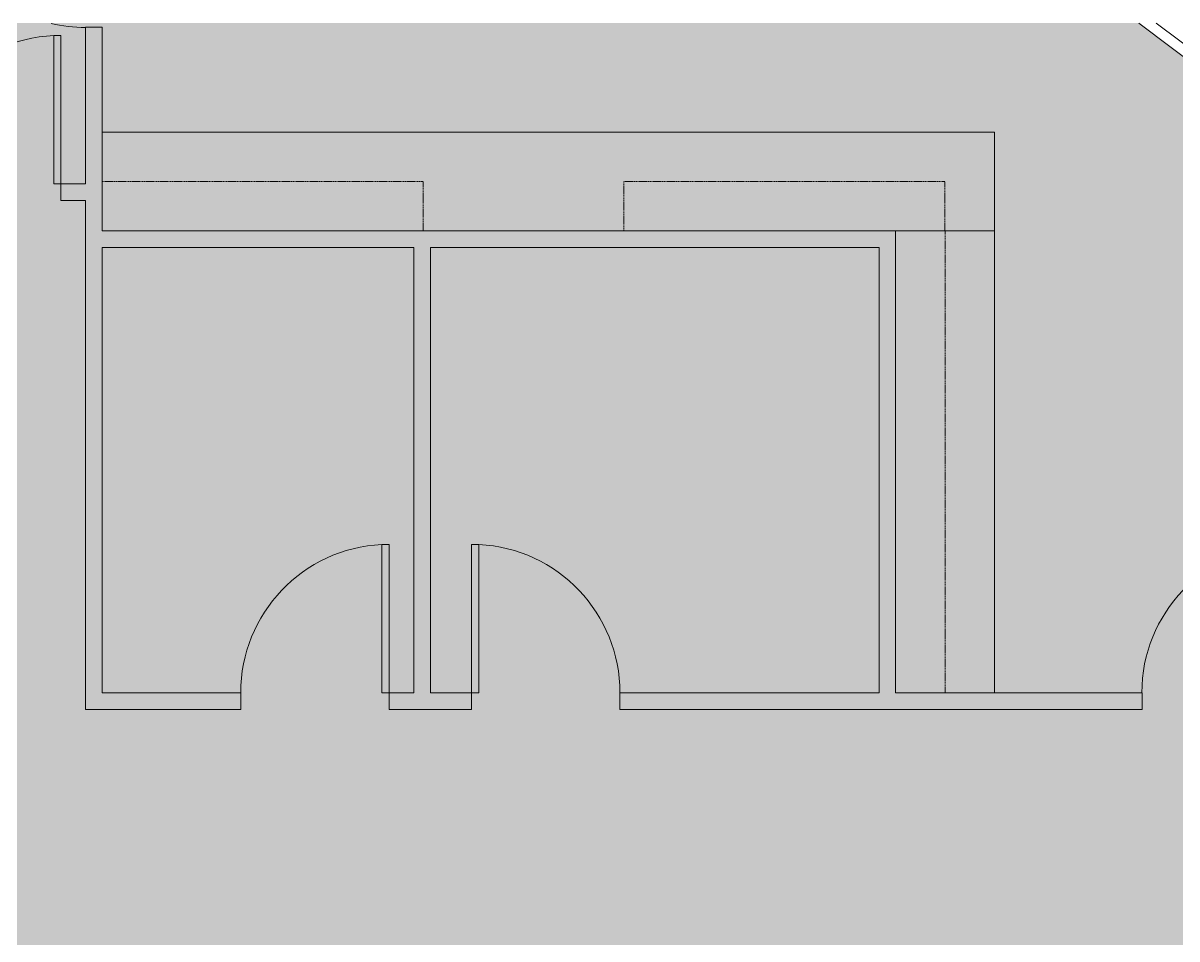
# Model space of a CAD drawing. Header units: inches. Extents: x 41 to 1584, y -595 to 378.
# Drawn here: x 1015.9 to 1296.2, y 150.7 to 373 of the extents above; entities that cross this region are included whole.
import ezdxf

# ---------------------------------------------------------------- set-up
doc = ezdxf.new("R2010")
doc.units = ezdxf.units.IN
doc.header["$MEASUREMENT"] = 0
doc.linetypes.add('Overhead', pattern=[0.15625, 0.09375, -0.0625])
for name, color, linetype, lineweight in [('A-DETL', 90, 'Continuous', 9), ('A-DETL-GENF', 92, 'Continuous', 9), ('A-DOOR', 31, 'Continuous', 13), ('A-WALL', 113, 'Continuous', 13), ('A-WALL-PATT', 111, 'Continuous', 13), ('new block- skin dc_dwg', 8, 'Continuous', 9), ('Q-CASE', 31, 'Continuous', 13)]:
    doc.layers.add(name, color=color, linetype=linetype, lineweight=lineweight)

# ---------------------------------------------------------------- blocks, each defined once
blk = doc.blocks.new('Single-Flush - 36_ x 84_-V1-New Construction - Partition Plan')
at = {"layer": 'A-DOOR', "lineweight": 9}
blk.add_arc((18, 2), 36.07, 166.5408, 180, dxfattribs=at)
blk = doc.blocks.new('Single-Flush - 36_ x 84_-1509972-New Construction - Partition Plan')
at = {"layer": 'A-DOOR', "color": 7, "lineweight": 20}
for p, q in [((16.25, -2), (16.25, -38.02)), ((18, -2), (16.25, -2)), ((18, -2), (18, -38.02)), ((18, -38.02), (16.25, -38.02))]:
    blk.add_line(p, q, dxfattribs=at)
at = {"layer": 'A-DOOR', "lineweight": 9}
blk.add_arc((18, -2), 36.07, 180, 267.2188, dxfattribs=at)
blk = doc.blocks.new('Single-Flush - 36_ x 84_-1510128-New Construction - Partition Plan')
at = {"layer": 'A-DOOR', "color": 7, "lineweight": 20}
for p, q in [((16.25, 2), (16.25, 38.02)), ((18, 38.02), (16.25, 38.02)), ((18, 2), (18, 38.02)), ((18, 2), (16.25, 2))]:
    blk.add_line(p, q, dxfattribs=at)
at = {"layer": 'A-DOOR', "lineweight": 9}
blk.add_arc((18, 2), 36.07, 92.7812, 180, dxfattribs=at)
blk = doc.blocks.new('Counter Top _No Backsplash_ - Standard Counter Top-1703440-New Construction - Partition Plan')
at = {"layer": 'Q-CASE'}
for p, q in [((64.87, 0), (-47.26, 0)), ((-47.26, -1.34), (-47.26, -12)), ((64.87, 0), (64.87, -11.97)), ((-47.26, -12), (-47.26, -24)), ((64.87, -12), (64.87, -24)), ((-47.26, -24), (64.87, -24))]:
    blk.add_line(p, q, dxfattribs=at)
blk = doc.blocks.new('Upper Cabinet - Standard Upper Cabinet-1776508-New Construction - Partition Plan')
at = {"layer": 'Q-CASE'}
blk.add_line((64.87, 0), (-47.26, 0), dxfattribs=at)
at = {"layer": 'Q-CASE', "linetype": 'Overhead', "lineweight": 9}
for p, q in [((-47.26, 0), (-47.26, -12)), ((64.87, -12), (64.87, 0)), ((-47.26, -12), (64.87, -12))]:
    blk.add_line(p, q, dxfattribs=at)
blk = doc.blocks.new('Upper Cabinet - Standard Upper Cabinet-1777185-New Construction - Partition Plan')
at = {"layer": 'Q-CASE'}
for p, q in [((-35.29, 0), (-47.26, 0)), ((30.74, 0), (-35.29, 0))]:
    blk.add_line(p, q, dxfattribs=at)
at = {"layer": 'Q-CASE', "linetype": 'Overhead', "lineweight": 9}
for p, q in [((-47.26, 0), (-47.26, -12)), ((30.74, -12), (30.74, 0)), ((-47.26, -12), (30.74, -12))]:
    blk.add_line(p, q, dxfattribs=at)
blk = doc.blocks.new('Counter Top _No Backsplash_ - Standard Counter Top-1703252-New Construction - Partition Plan')
at = {"layer": 'Q-CASE'}
for p, q in [((-35.24, 0), (-47.26, 0)), ((42.79, 0), (-35.21, 0)), ((91.51, 0), (42.79, 0)), ((169.51, 0), (91.51, 0)), ((-47.26, 0), (-47.26, -24)), ((169.51, -12), (169.51, -24)), ((-47.26, -24), (169.51, -24))]:
    blk.add_line(p, q, dxfattribs=at)
blk = doc.blocks.new('Upper Cabinet - Standard Upper Cabinet-1777391-New Construction - Partition Plan')
at = {"layer": 'Q-CASE'}
blk.add_line((30.74, 0), (-47.26, 0), dxfattribs=at)
at = {"layer": 'Q-CASE', "linetype": 'Overhead', "lineweight": 9}
for p, q in [((-47.26, 0), (-47.26, -12)), ((30.74, -12), (30.74, 0)), ((-47.26, -12), (30.74, -12))]:
    blk.add_line(p, q, dxfattribs=at)
blk = doc.blocks.new('Single-Flush - 36_ x 84_ PANELED-1861567-New Construction - Partition Plan')
at = {"layer": 'A-DOOR', "color": 7, "lineweight": 20}
for p, q in [((16.25, 2), (16.25, 38.02)), ((18, 38.02), (16.25, 38.02)), ((18, 2), (18, 38.02)), ((18, 2), (16.25, 2))]:
    blk.add_line(p, q, dxfattribs=at)
at = {"layer": 'A-DOOR', "lineweight": 9}
blk.add_arc((18, 2), 36.07, 92.7812, 180, dxfattribs=at)
blk = doc.blocks.new('new block- skin dc_dwg-1925045-New Construction - Partition Plan')
at = {"layer": 'A-WALL', "color": 250, "lineweight": 9}
blk.add_line((2521.89, 1722.8), (2570.9, 1686.04), dxfattribs=at)

msp = doc.modelspace()

# ---------------------------------------------------------------- hatches: boundary and pattern name
at = {"layer": 'A-DETL-GENF'}
h = msp.add_hatch(color=254, dxfattribs=at)
h.paths.add_polyline_path([(1391.56, 18.59), (1550.03, 18.59), (1546.24, 34.3), (1541.78, 50.51), (1537.22, 65.34), (1532, 80.64), (1526.31, 95.77), (1520.17, 110.72), (1513.56, 125.47), (1506.51, 140.02), (1499.01, 154.34), (1491.07, 168.42), (1482.71, 182.25), (1476.82, 191.35), (1462.37, 181.96), (1410.72, 181.96), (1410.72, 210.41), (1414.72, 210.41), (1414.72, 185.96), (1461.18, 185.96), (1474.65, 194.71), (1473.92, 195.82), (1464.72, 209.12), (1455.12, 222.12), (1445.13, 234.82), (1434.75, 247.21), (1423.99, 259.28), (1412.86, 271.01), (1401.39, 282.39), (1389.56, 293.41), (1377.41, 304.07), (1370.57, 309.7), (1367.63, 305.79), (1333.38, 305.79), (1333.38, 210.41), (1374.72, 210.41), (1374.72, 206.41), (1337.38, 206.41), (1337.38, 187.91), (1333.38, 187.91), (1333.38, 206.41), (1323.72, 206.41), (1323.72, 210.41), (1329.38, 210.41), (1329.38, 321.4), (1329.63, 321.22), (1339.06, 333.73), (1286.93, 373.01), (546.72, 373.01), (546.72, 333.98), (776.88, 333.98), (776.88, 329.98), (770.72, 329.98), (770.72, 210.41), (776.88, 210.41), (776.88, 206.41), (696.72, 206.41), (696.72, 210.41), (766.72, 210.41), (766.72, 329.98), (654.47, 329.98), (654.47, 292.38), (650.97, 292.38), (650.97, 329.98), (650.72, 329.98), (650.72, 210.41), (650.97, 210.41), (650.97, 256.38), (654.47, 256.38), (654.47, 210.41), (660.72, 210.41), (660.72, 206.41), (637.72, 206.41), (637.72, 210.41), (642.97, 210.41), (642.97, 256.38), (646.47, 256.38), (646.47, 210.41), (646.72, 210.41), (646.72, 329.98), (646.47, 329.98), (646.47, 292.38), (642.97, 292.38), (642.97, 329.98), (546.72, 329.98), (546.72, 183.41), (582.72, 183.41), (582.72, 210.41), (601.72, 210.41), (601.72, 206.41), (586.72, 206.41), (586.72, 145.96), (619.72, 145.96), (619.72, 141.96), (582.72, 141.96), (582.72, 168.96), (546.72, 168.96), (546.72, 22.57), (662.97, 22.57), (662.97, 64.42), (666.47, 64.42), (666.47, 22.57), (666.72, 22.57), (666.72, 141.96), (666.47, 141.96), (666.47, 100.11), (662.97, 100.11), (662.97, 141.96), (655.72, 141.96), (655.72, 145.96), (676.72, 145.96), (676.72, 141.96), (670.72, 141.96), (670.72, 22.57), (783.97, 22.57), (783.97, 64.11), (787.47, 64.11), (787.47, 22.57), (787.72, 22.57), (787.72, 99.65), (787.47, 99.84), (787.47, 98.7), (783.97, 98.7), (783.97, 102.47), (768.72, 113.96), (768.72, 141.96), (712.72, 141.96), (712.72, 145.96), (868.72, 145.96), (868.72, 141.96), (806.22, 141.96), (806.22, 120.9), (791.72, 101.64), (791.72, 22.57), (910.97, 22.57), (910.97, 64.11), (914.47, 64.11), (914.47, 22.57), (914.72, 22.57), (914.72, 141.96), (914.47, 141.96), (914.47, 98.11), (910.97, 98.11), (910.97, 141.96), (904.72, 141.96), (904.72, 145.96), (1132.65, 145.96), (1132.65, 141.96), (1042.72, 141.96), (1042.72, 22.57), (1174.9, 22.57), (1174.9, 64.11), (1178.4, 64.11), (1178.4, 22.57), (1178.65, 22.57), (1178.65, 141.96), (1178.4, 141.96), (1178.4, 97.22), (1174.9, 97.22), (1174.9, 141.96), (1168.65, 141.96), (1168.65, 145.96), (1232.72, 145.96), (1232.72, 141.96), (1214.72, 141.96), (1214.72, 125.28), (1202.65, 109.84), (1202.65, 22.57), (1274.72, 22.57), (1274.72, 141.96), (1268.72, 141.96), (1268.72, 145.96), (1284.72, 145.96), (1284.72, 141.96), (1278.72, 141.96), (1278.72, 22.57), (1390.92, 22.57), (1406.9, 27.46), (1406.9, 64.11), (1410.4, 64.11), (1410.4, 28.53), (1410.72, 28.63), (1410.72, 141.96), (1410.65, 141.96), (1410.65, 98.11), (1406.65, 98.11), (1406.65, 141.96), (1320.72, 141.96), (1320.72, 145.96), (1333.38, 145.96), (1333.38, 151.91), (1337.38, 151.91), (1337.38, 145.96), (1414.72, 145.96), (1414.72, 43.76), (1450.72, 43.76), (1450.72, 39.76), (1414.72, 39.76), (1414.72, 29.85), (1446.72, 39.63), (1446.72, 35.45), (1401.39, 21.59)], flags=0)
h.paths.add_polyline_path([(1185.76, 22.57), (1198.65, 22.57), (1198.65, 105.58), (1182.65, 105.58), (1182.65, 22.57)], flags=0)
h.paths.add_polyline_path([(788.51, 104.05), (802.22, 122.24), (802.22, 141.96), (772.72, 141.96), (772.72, 115.96), (787.72, 104.66)], flags=0)
h.paths.add_polyline_path([(1197.37, 109.58), (1210.72, 126.65), (1210.72, 141.96), (1182.65, 141.96), (1182.65, 109.58)], flags=0)
h.paths.add_polyline_path([(580.9, 172.96), (582.72, 172.96), (582.72, 179.41), (546.72, 179.41), (546.72, 172.96)], flags=0)
h.paths.add_polyline_path([(1182.65, 206.41), (1160.82, 206.41), (1160.82, 210.41), (1223.84, 210.41), (1223.84, 318.54), (1114.82, 318.54), (1114.82, 210.41), (1124.82, 210.41), (1124.82, 206.41), (1104.82, 206.41), (1104.82, 210.41), (1110.82, 210.41), (1110.82, 318.54), (1035.09, 318.54), (1035.09, 210.41), (1068.82, 210.41), (1068.82, 206.41), (1031.09, 206.41), (1031.09, 329.98), (1025.09, 329.98), (1025.09, 333.98), (1031.09, 333.98), (1031.09, 372.02), (1035.09, 372.02), (1035.09, 322.54), (1227.84, 322.54), (1227.84, 210.41), (1287.72, 210.41), (1287.72, 206.41), (1210.72, 206.41)], flags=0)
h.paths.add_polyline_path([(967.09, 206.41), (901.72, 206.41), (901.72, 210.41), (943.09, 210.41), (943.09, 299.45), (919.09, 299.45), (919.09, 329.98), (859.72, 329.98), (859.72, 210.41), (865.72, 210.41), (865.72, 206.41), (812.88, 206.41), (812.88, 210.41), (855.72, 210.41), (855.72, 329.98), (812.88, 329.98), (812.88, 333.98), (989.09, 333.98), (989.09, 329.98), (971.09, 329.98), (971.09, 284.45), (967.09, 284.45), (967.09, 299.45), (947.09, 299.45), (947.09, 210.41), (967.09, 210.41), (967.09, 224.45), (971.09, 224.45), (971.09, 206.41)], flags=0)
h.paths.add_polyline_path([(947.09, 303.45), (967.09, 303.45), (967.09, 329.98), (923.09, 329.98), (923.09, 303.45), (943.09, 303.45)], flags=0)
h.paths.add_polyline_path([(1352.15, 309.79), (1365.64, 309.79), (1367.48, 312.24), (1364.25, 314.87), (1358.84, 319.05), (1351.86, 309.79)], flags=0)
h.paths.add_polyline_path([(1335.24, 309.79), (1344.8, 309.79), (1333.38, 318.39), (1333.38, 309.79)], flags=0)
h.paths.add_polyline_path([(1348.52, 312), (1355.68, 321.5), (1351.44, 324.74), (1342.3, 331.38), (1335.24, 322), (1347.78, 312.55)], flags=0)
at = {"layer": 'A-WALL-PATT'}
for points in [[(1035.09, 206.41), (1035.09, 372.02), (1031.09, 372.02), (1031.09, 206.41)], [(1035.09, 318.54), (1227.84, 318.54), (1227.84, 322.54), (1035.09, 322.54)], [(1110.82, 210.41), (1114.82, 210.41), (1114.82, 318.54), (1110.82, 318.54)], [(1227.84, 210.41), (1227.84, 318.54), (1223.84, 318.54), (1223.84, 210.41)]]:
    msp.add_hatch(color=8, dxfattribs=at).paths.add_polyline_path(points, flags=0)
h = msp.add_hatch(color=8, dxfattribs=at)
h.paths.add_polyline_path([(1031.09, 329.98), (1031.09, 333.98), (1025.09, 333.98), (1025.09, 329.98), (1030.67, 329.98)], flags=0)
h.paths.add_polyline_path([(989.09, 329.98), (989.09, 333.98), (812.88, 333.98), (812.88, 329.98), (971.09, 329.98)], flags=0)
h.paths.add_polyline_path([(546.72, 329.98), (776.88, 329.98), (776.88, 333.98), (546.72, 333.98)], flags=0)
h = msp.add_hatch(color=8, dxfattribs=at)
h.paths.add_polyline_path([(1410.72, 206.41), (1414.72, 206.41), (1414.72, 210.41), (1410.72, 210.41)], flags=0)
h.paths.add_polyline_path([(1329.22, 206.41), (1374.72, 206.41), (1374.72, 210.41), (1323.72, 210.41), (1323.72, 206.41)], flags=0)
h.paths.add_polyline_path([(1239.84, 206.41), (1287.72, 206.41), (1287.72, 210.41), (1160.82, 210.41), (1160.82, 206.41), (1229.18, 206.41)], flags=0)
h.paths.add_polyline_path([(1111.65, 206.41), (1124.82, 206.41), (1124.82, 210.41), (1104.82, 210.41), (1104.82, 206.41), (1110.82, 206.41)], flags=0)
h.paths.add_polyline_path([(1038.72, 206.41), (1068.82, 206.41), (1068.82, 210.41), (1035.09, 210.41), (1035.09, 206.41)], flags=0)

# ---------------------------------------------------------------- linework, layer by layer
at = {"layer": 'A-DETL', "lineweight": 13}
msp.add_line((1339.06, 333.73), (1286.93, 373.01), dxfattribs=at)
at = {"layer": 'A-WALL', "color": 7, "lineweight": 20}
for p, q in [((1035.09, 372.02), (1031.09, 372.02)), ((1031.09, 372.02), (1031.09, 333.98)), ((1035.09, 322.54), (1035.09, 372.02)), ((1031.09, 333.98), (1025.09, 333.98)), ((1025.09, 333.98), (1025.09, 329.98)), ((1025.09, 329.98), (1031.09, 329.98)), ((1031.09, 329.98), (1031.09, 206.41)), ((1227.84, 322.54), (1035.09, 322.54)), ((1227.84, 210.41), (1227.84, 322.54)), ((1035.09, 318.54), (1110.82, 318.54)), ((1035.09, 210.41), (1035.09, 318.54)), ((1110.82, 318.54), (1110.82, 210.41)), ((1114.82, 318.54), (1223.84, 318.54)), ((1114.82, 210.41), (1114.82, 318.54)), ((1223.84, 318.54), (1223.84, 210.41)), ((1068.82, 210.41), (1035.09, 210.41)), ((1068.82, 206.41), (1068.82, 210.41)), ((1110.82, 210.41), (1104.82, 210.41)), ((1104.82, 210.41), (1104.82, 206.41)), ((1124.82, 210.41), (1114.82, 210.41)), ((1124.82, 206.41), (1124.82, 210.41)), ((1223.84, 210.41), (1160.82, 210.41)), ((1160.82, 210.41), (1160.82, 206.41)), ((1287.72, 210.41), (1227.84, 210.41)), ((1287.72, 206.41), (1287.72, 210.41)), ((1031.09, 206.41), (1068.82, 206.41)), ((1104.82, 206.41), (1124.82, 206.41)), ((1160.82, 206.41), (1287.72, 206.41))]:
    msp.add_line(p, q, dxfattribs=at)

# ---------------------------------------------------------------- block references
at = {"layer": 'A-DOOR'}
for name, p, rotation in [('Single-Flush - 36_ x 84_-V1-New Construction - Partition Plan', (1033.09, 390.02), 89.99999999999993), ('Single-Flush - 36_ x 84_-1509972-New Construction - Partition Plan', (1142.82, 208.41), 180)]:
    msp.add_blockref(name, p, dxfattribs=dict(at, rotation=rotation))
for name, p in [('Single-Flush - 36_ x 84_ PANELED-1861567-New Construction - Partition Plan', (1007.09, 331.98)), ('Single-Flush - 36_ x 84_-1510128-New Construction - Partition Plan', (1086.82, 208.41)), ('Single-Flush - 36_ x 84_-1510128-New Construction - Partition Plan', (1305.72, 208.41))]:
    msp.add_blockref(name, p, dxfattribs=at)
at = {"layer": 'new block- skin dc_dwg', "color": 250}
msp.add_blockref('new block- skin dc_dwg-1925045-New Construction - Partition Plan', (-1230.78, -1349.79), dxfattribs=at)
at = {"layer": 'Q-CASE'}
for name, p, rotation in [('Counter Top _No Backsplash_ - Standard Counter Top-1703252-New Construction - Partition Plan', (1204.6, 322.54), 180), ('Upper Cabinet - Standard Upper Cabinet-1777391-New Construction - Partition Plan', (1065.83, 322.54), 180), ('Upper Cabinet - Standard Upper Cabinet-1777185-New Construction - Partition Plan', (1192.55, 322.54), 180), ('Counter Top _No Backsplash_ - Standard Counter Top-1703440-New Construction - Partition Plan', (1227.84, 257.67), 90.00000000000007), ('Upper Cabinet - Standard Upper Cabinet-1776508-New Construction - Partition Plan', (1227.84, 257.67), 90.0000000000002)]:
    msp.add_blockref(name, p, dxfattribs=dict(at, rotation=rotation))

doc.saveas('drawing.dxf')
